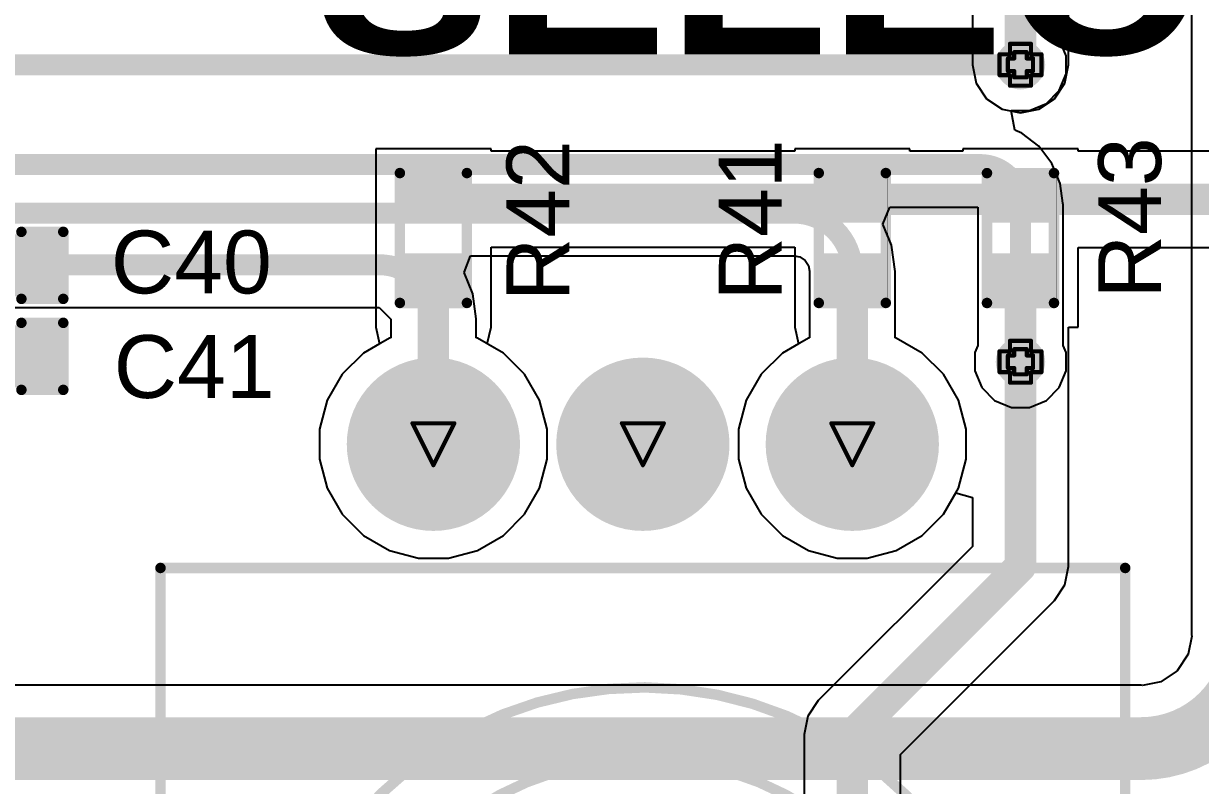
# Model space of a CAD drawing. Header units: inches. Extents: x -3 to 195, y 0 to 199.
# Drawn here: x 2.772 to 3.334, y 2.691 to 3.055 of the extents above; entities that cross this region are included whole.
import ezdxf

# ---------------------------------------------------------------- set-up
doc = ezdxf.new("R2010")
doc.units = ezdxf.units.IN
doc.header["$MEASUREMENT"] = 0
for name, color, linetype in [('Bottom Layer', 5, 'Continuous'), ('Bottom Solder', 6, 'Continuous'), ('Drill Drawing', 1, 'Continuous'), ('Multi-Layer', 9, 'Continuous'), ('Pad Holes', 156, 'Continuous'), ('Top Layer', 1, 'Continuous'), ('Top Overlay', 2, 'Continuous'), ('Top Paste', 8, 'Continuous'), ('Top Solder', 216, 'Continuous'), ('Via Holes', 16, 'Continuous')]:
    doc.layers.add(name, color=color, linetype=linetype)
doc.styles.add('Arial', font='', dxfattribs={"height": 0.2})
doc.styles.add('Arial Black_Bold', font='', dxfattribs={"height": 0.2})
doc.styles.get('Arial').set_extended_font_data('Arial')
doc.styles.get('Arial Black_Bold').set_extended_font_data('Arial Black', bold=True)

# ---------------------------------------------------------------- blocks, each defined once
blk = doc.blocks.new('EC11E1820402_1')
at = {"layer": 'Bottom Layer'}
h = blk.add_hatch(color=5, dxfattribs=at)
edge = h.paths.add_edge_path()
edge.add_arc((-0.0999987, -0.285434), 0.0393701, 0, 360)
h = blk.add_hatch(color=5, dxfattribs=at)
edge = h.paths.add_edge_path()
edge.add_arc((1.3e-06, -0.285434), 0.0393701, 0, 360)
h = blk.add_hatch(color=5, dxfattribs=at)
edge = h.paths.add_edge_path()
edge.add_arc((0.1000013, -0.285434), 0.0393701, 0, 360)
at = {"layer": 'Bottom Solder'}
h = blk.add_hatch(color=6, dxfattribs=at)
edge = h.paths.add_edge_path()
edge.add_arc((-0.0999987, -0.285434), 0.0413701, 0, 360)
h = blk.add_hatch(color=6, dxfattribs=at)
edge = h.paths.add_edge_path()
edge.add_arc((1.3e-06, -0.285434), 0.0413701, 0, 360)
h = blk.add_hatch(color=6, dxfattribs=at)
edge = h.paths.add_edge_path()
edge.add_arc((0.1000013, -0.285434), 0.0413701, 0, 360)
at = {"layer": 'Multi-Layer'}
h = blk.add_hatch(color=9, dxfattribs=at)
edge = h.paths.add_edge_path()
edge.add_arc((-0.0999987, -0.285434), 0.0393701, 0, 360)
h = blk.add_hatch(color=9, dxfattribs=at)
edge = h.paths.add_edge_path()
edge.add_arc((1.3e-06, -0.285434), 0.0393701, 0, 360)
h = blk.add_hatch(color=9, dxfattribs=at)
edge = h.paths.add_edge_path()
edge.add_arc((0.1000013, -0.285434), 0.0393701, 0, 360)
at = {"layer": 'Pad Holes'}
h = blk.add_hatch(color=7, dxfattribs=at)
edge = h.paths.add_edge_path()
edge.add_arc((-0.0999987, -0.285434), 0.0216535, 0, 360)
h = blk.add_hatch(color=7, dxfattribs=at)
edge = h.paths.add_edge_path()
edge.add_arc((1.3e-06, -0.285434), 0.0216535, 0, 360)
h = blk.add_hatch(color=7, dxfattribs=at)
edge = h.paths.add_edge_path()
edge.add_arc((0.1000013, -0.285434), 0.0216535, 0, 360)
at = {"layer": 'Top Layer'}
h = blk.add_hatch(color=1, dxfattribs=at)
edge = h.paths.add_edge_path()
edge.add_arc((-0.0999987, -0.285434), 0.0393701, 0, 360)
h = blk.add_hatch(color=1, dxfattribs=at)
edge = h.paths.add_edge_path()
edge.add_arc((1.3e-06, -0.285434), 0.0393701, 0, 360)
h = blk.add_hatch(color=1, dxfattribs=at)
edge = h.paths.add_edge_path()
edge.add_arc((0.1000013, -0.285434), 0.0393701, 0, 360)
at = {"layer": 'Top Solder'}
h = blk.add_hatch(color=216, dxfattribs=at)
edge = h.paths.add_edge_path()
edge.add_arc((-0.0999987, -0.285434), 0.0413701, 0, 360)
h = blk.add_hatch(color=216, dxfattribs=at)
edge = h.paths.add_edge_path()
edge.add_arc((1.3e-06, -0.285434), 0.0413701, 0, 360)
h = blk.add_hatch(color=216, dxfattribs=at)
edge = h.paths.add_edge_path()
edge.add_arc((0.1000013, -0.285434), 0.0413701, 0, 360)
at = {"layer": 'Top Overlay'}
for points, const_width in [([(0.1450005, 0.009845, 1), (-0.1449995, 0.009845, 1)], 0.005), ([(-0.2315647, -0.226374, 1), (-0.2290647, -0.226374, 1)], 0.0025), ([(-0.2315647, -0.226374, 1), (-0.2290647, -0.226374, 1)], 0.0025), ([(0.2290653, -0.226374, 1), (0.2315653, -0.226374, 1)], 0.0025), ([(0.2290653, -0.226376, 1), (0.2315653, -0.226376, 1)], 0.0025)]:
    blk.add_lwpolyline(points, format="xyb", close=True, dxfattribs=dict(at, const_width=const_width))
at = {"layer": 'Top Overlay', "const_width": 0.005}
blk.add_lwpolyline([(0.1642076, -0.061996, -0.6580208484150386), (-0.1649995, -0.0601551)], format="xyb", dxfattribs=at)
for points in [[(-0.2303147, -0.070062), (-0.2303147, -0.226374)], [(0.2303153, -0.070062), (0.2303153, -0.226374)], [(0.2303153, -0.226376), (-0.2303147, -0.226374)]]:
    blk.add_lwpolyline(points, dxfattribs=at)
blk = doc.blocks.new('R___0402_56')
at = {"layer": 'Top Layer'}
for points in [[(-0.0274998, -0.0125007), (-0.0274998, 0.0124993), (-0.0094998, 0.0124993), (-0.0094998, -0.0125007)], [(0.0095002, -0.0125007), (0.0095002, 0.0124993), (0.0275002, 0.0124993), (0.0275002, -0.0125007)]]:
    blk.add_hatch(color=1, dxfattribs=at).paths.add_polyline_path(points)
at = {"layer": 'Top Paste'}
for points in [[(-0.0274998, -0.0125007), (-0.0274998, 0.0124993), (-0.0094998, 0.0124993), (-0.0094998, -0.0125007)], [(0.0095002, -0.0125007), (0.0095002, 0.0124993), (0.0275002, 0.0124993), (0.0275002, -0.0125007)]]:
    blk.add_hatch(color=8, dxfattribs=at).paths.add_polyline_path(points)
at = {"layer": 'Top Solder'}
for points in [[(-0.0296652, -0.0146661), (-0.0296652, 0.0146647), (-0.0073344, 0.0146647), (-0.0073344, -0.0146661)], [(0.0073348, -0.0146661), (0.0073348, 0.0146647), (0.0296656, 0.0146647), (0.0296656, -0.0146661)]]:
    blk.add_hatch(color=216, dxfattribs=at).paths.add_polyline_path(points)
at = {"layer": 'Top Overlay'}
for points, const_width in [([(0.0310002, 0.0159994), (-0.0309998, 0.0159993)], 0.005), ([(-0.0309998, 0.0159993), (-0.0309998, -0.0160007)], 0.005), ([(0.0310002, 0.0159994), (0.0310002, -0.0160008)], 0.005), ([(-0.0309998, -0.0160007), (0.0310002, -0.0160008)], 0.005), ([(-0.0319998, -0.0170007), (0.0320002, -0.0170008)], 0.000127)]:
    blk.add_lwpolyline(points, dxfattribs=dict(at, const_width=const_width))
for points, const_width in [([(-0.0322498, 0.0159993, 1), (-0.0297498, 0.0159993, 1)], 0.0025), ([(-0.0322498, 0.0159993, 1), (-0.0297498, 0.0159993, 1)], 0.0025), ([(0.0297502, 0.0159994, 1), (0.0322502, 0.0159994, 1)], 0.0025), ([(0.0297502, 0.0159994, 1), (0.0322502, 0.0159994, 1)], 0.0025), ([(-0.0322498, -0.0160007, 1), (-0.0297498, -0.0160007, 1)], 0.0025), ([(-0.0322498, -0.0160007, 1), (-0.0297498, -0.0160007, 1)], 0.0025), ([(0.0297502, -0.0160008, 1), (0.0322502, -0.0160008, 1)], 0.0025), ([(0.0297502, -0.0160008, 1), (0.0322502, -0.0160008, 1)], 0.0025), ([(-0.0320315, -0.0170007, 1), (-0.0319681, -0.0170007, 1)], 6.35e-05), ([(0.0319685, -0.0170008, 1), (0.0320319, -0.0170008, 1)], 6.35e-05)]:
    blk.add_lwpolyline(points, format="xyb", close=True, dxfattribs=dict(at, const_width=const_width))
blk = doc.blocks.new('R___0402_57')
at = {"layer": 'Top Layer'}
for points in [[(-0.0275002, -0.0124992), (-0.0275002, 0.0125008), (-0.0095002, 0.0125008), (-0.0095002, -0.0124992)], [(0.0094998, -0.0124992), (0.0094998, 0.0125008), (0.0274998, 0.0125008), (0.0274998, -0.0124992)]]:
    blk.add_hatch(color=1, dxfattribs=at).paths.add_polyline_path(points)
at = {"layer": 'Top Paste'}
for points in [[(-0.0275002, -0.0124992), (-0.0275002, 0.0125008), (-0.0095002, 0.0125008), (-0.0095002, -0.0124992)], [(0.0094998, -0.0124992), (0.0094998, 0.0125008), (0.0274998, 0.0125008), (0.0274998, -0.0124992)]]:
    blk.add_hatch(color=8, dxfattribs=at).paths.add_polyline_path(points)
at = {"layer": 'Top Solder'}
for points in [[(-0.0296656, -0.0146646), (-0.0296656, 0.0146662), (-0.0073348, 0.0146662), (-0.0073348, -0.0146646)], [(0.0073344, -0.0146646), (0.0073344, 0.0146662), (0.0296652, 0.0146662), (0.0296652, -0.0146646)]]:
    blk.add_hatch(color=216, dxfattribs=at).paths.add_polyline_path(points)
at = {"layer": 'Top Overlay'}
for points, const_width in [([(-0.0310002, 0.0160008), (0.0309998, 0.0160008)], 0.005), ([(-0.0310002, 0.0160008), (-0.0310002, -0.0159992)], 0.005), ([(0.0309998, 0.0160008), (0.0309998, -0.0159992)], 0.005), ([(-0.0310002, -0.0159992), (0.0309998, -0.0159992)], 0.005), ([(-0.0320002, -0.0169992), (0.0319998, -0.0169992)], 0.000127)]:
    blk.add_lwpolyline(points, dxfattribs=dict(at, const_width=const_width))
for points, const_width in [([(-0.0322502, 0.0160008, 1), (-0.0297502, 0.0160008, 1)], 0.0025), ([(-0.0322502, 0.0160008, 1), (-0.0297502, 0.0160008, 1)], 0.0025), ([(0.0297498, 0.0160008, 1), (0.0322498, 0.0160008, 1)], 0.0025), ([(0.0297498, 0.0160008, 1), (0.0322498, 0.0160008, 1)], 0.0025), ([(-0.0322502, -0.0159992, 1), (-0.0297502, -0.0159992, 1)], 0.0025), ([(-0.0322502, -0.0159992, 1), (-0.0297502, -0.0159992, 1)], 0.0025), ([(0.0297498, -0.0159992, 1), (0.0322498, -0.0159992, 1)], 0.0025), ([(0.0297498, -0.0159992, 1), (0.0322498, -0.0159992, 1)], 0.0025), ([(-0.0320319, -0.0169992, 1), (-0.0319685, -0.0169992, 1)], 6.35e-05), ([(0.0319681, -0.0169992, 1), (0.0320315, -0.0169992, 1)], 6.35e-05)]:
    blk.add_lwpolyline(points, format="xyb", close=True, dxfattribs=dict(at, const_width=const_width))
blk = doc.blocks.new('R___0402_58')
at = {"layer": 'Top Layer'}
for points in [[(-0.0275002, -0.0124992), (-0.0275002, 0.0125008), (-0.0095002, 0.0125008), (-0.0095002, -0.0124992)], [(0.0094998, -0.0124992), (0.0094998, 0.0125008), (0.0274998, 0.0125008), (0.0274998, -0.0124992)]]:
    blk.add_hatch(color=1, dxfattribs=at).paths.add_polyline_path(points)
at = {"layer": 'Top Paste'}
for points in [[(-0.0275002, -0.0124992), (-0.0275002, 0.0125008), (-0.0095002, 0.0125008), (-0.0095002, -0.0124992)], [(0.0094998, -0.0124992), (0.0094998, 0.0125008), (0.0274998, 0.0125008), (0.0274998, -0.0124992)]]:
    blk.add_hatch(color=8, dxfattribs=at).paths.add_polyline_path(points)
at = {"layer": 'Top Solder'}
for points in [[(-0.0296656, -0.0146646), (-0.0296656, 0.0146662), (-0.0073348, 0.0146662), (-0.0073348, -0.0146646)], [(0.0073344, -0.0146646), (0.0073344, 0.0146662), (0.0296652, 0.0146662), (0.0296652, -0.0146646)]]:
    blk.add_hatch(color=216, dxfattribs=at).paths.add_polyline_path(points)
at = {"layer": 'Top Overlay'}
for points, const_width in [([(-0.0310002, 0.0160009), (-0.0310003, -0.015999)], 0.005), ([(-0.0310002, 0.0160009), (0.0309998, 0.0160008)], 0.005), ([(0.0309998, 0.0160008), (0.0309998, -0.015999)], 0.005), ([(-0.0310003, -0.015999), (0.0309998, -0.015999)], 0.005), ([(-0.0320003, -0.016999), (0.0319998, -0.0169991)], 0.000127)]:
    blk.add_lwpolyline(points, dxfattribs=dict(at, const_width=const_width))
for points, const_width in [([(-0.0322502, 0.0160009, 1), (-0.0297502, 0.0160009, 1)], 0.0025), ([(-0.0322502, 0.0160009, 1), (-0.0297502, 0.0160009, 1)], 0.0025), ([(0.0297498, 0.0160008, 1), (0.0322498, 0.0160008, 1)], 0.0025), ([(0.0297498, 0.0160008, 1), (0.0322498, 0.0160008, 1)], 0.0025), ([(-0.0322503, -0.015999, 1), (-0.0297503, -0.015999, 1)], 0.0025), ([(-0.0322503, -0.015999, 1), (-0.0297503, -0.015999, 1)], 0.0025), ([(0.0297498, -0.015999, 1), (0.0322498, -0.015999, 1)], 0.0025), ([(0.0297498, -0.015999, 1), (0.0322498, -0.015999, 1)], 0.0025), ([(-0.032032, -0.016999, 1), (-0.0319686, -0.016999, 1)], 6.35e-05), ([(0.0319681, -0.0169991, 1), (0.0320315, -0.0169991, 1)], 6.35e-05)]:
    blk.add_lwpolyline(points, format="xyb", close=True, dxfattribs=dict(at, const_width=const_width))
blk = doc.blocks.new('C___0402_133')
at = {"layer": 'Top Layer'}
for points in [[(-0.0274991, -0.0124999), (-0.0274991, 0.0125001), (-0.0094991, 0.0125001), (-0.0094991, -0.0124999)], [(0.009501, -0.0125001), (0.009501, 0.0124999), (0.027501, 0.0124999), (0.027501, -0.0125001)]]:
    blk.add_hatch(color=1, dxfattribs=at).paths.add_polyline_path(points)
at = {"layer": 'Top Paste'}
for points in [[(-0.0274991, -0.0124999), (-0.0274991, 0.0125001), (-0.0094991, 0.0125001), (-0.0094991, -0.0124999)], [(0.009501, -0.0125001), (0.009501, 0.0124999), (0.027501, 0.0124999), (0.027501, -0.0125001)]]:
    blk.add_hatch(color=8, dxfattribs=at).paths.add_polyline_path(points)
at = {"layer": 'Top Solder'}
for points in [[(-0.0298613, -0.0148621), (-0.0298613, 0.0148623), (-0.0071369, 0.0148623), (-0.0071369, -0.0148621)], [(0.0071388, -0.0148623), (0.0071388, 0.0148621), (0.0298632, 0.0148621), (0.0298632, -0.0148623)]]:
    blk.add_hatch(color=216, dxfattribs=at).paths.add_polyline_path(points)
at = {"layer": 'Top Overlay', "const_width": 0.005}
for points in [[(-0.0309991, 0.0160002), (-0.031001, -0.0160001)], [(-0.0110011, 0.0160001), (-0.0309991, 0.0160002)], [(0.031001, 0.0160002), (0.0110009, 0.0159999)], [(0.031001, 0.0160002), (0.031001, -0.0160001)], [(-0.0110011, -0.0159999), (-0.031001, -0.0160001)], [(0.031001, -0.0160001), (0.011001, -0.0160001)]]:
    blk.add_lwpolyline(points, dxfattribs=at)
at = {"layer": 'Top Overlay', "const_width": 0.0025}
for points in [[(-0.0322491, 0.0160002, 1), (-0.0297491, 0.0160002, 1)], [(-0.0322491, 0.0160002, 1), (-0.0297491, 0.0160002, 1)], [(-0.0122511, 0.0160001, 1), (-0.0097511, 0.0160001, 1)], [(0.0097509, 0.0159999, 1), (0.0122509, 0.0159999, 1)], [(0.029751, 0.0160002, 1), (0.032251, 0.0160002, 1)], [(0.029751, 0.0160002, 1), (0.032251, 0.0160002, 1)], [(-0.032251, -0.0160001, 1), (-0.029751, -0.0160001, 1)], [(-0.032251, -0.0160001, 1), (-0.029751, -0.0160001, 1)], [(-0.0122511, -0.0159999, 1), (-0.0097511, -0.0159999, 1)], [(0.009751, -0.0160001, 1), (0.012251, -0.0160001, 1)], [(0.029751, -0.0160001, 1), (0.032251, -0.0160001, 1)], [(0.029751, -0.0160001, 1), (0.032251, -0.0160001, 1)]]:
    blk.add_lwpolyline(points, format="xyb", close=True, dxfattribs=at)
blk = doc.blocks.new('C___0402_134')
at = {"layer": 'Top Layer'}
for points in [[(-0.0274999, -0.0125), (-0.0274999, 0.0125), (-0.0094999, 0.0125), (-0.0094999, -0.0125)], [(0.0095, -0.0125), (0.0095, 0.0125), (0.0275, 0.0125), (0.0275, -0.0125)]]:
    blk.add_hatch(color=1, dxfattribs=at).paths.add_polyline_path(points)
at = {"layer": 'Top Paste'}
for points in [[(-0.0274999, -0.0125), (-0.0274999, 0.0125), (-0.0094999, 0.0125), (-0.0094999, -0.0125)], [(0.0095, -0.0125), (0.0095, 0.0125), (0.0275, 0.0125), (0.0275, -0.0125)]]:
    blk.add_hatch(color=8, dxfattribs=at).paths.add_polyline_path(points)
at = {"layer": 'Top Solder'}
for points in [[(-0.0298621, -0.0148622), (-0.0298621, 0.0148622), (-0.0071377, 0.0148622), (-0.0071377, -0.0148622)], [(0.0071378, -0.0148622), (0.0071378, 0.0148622), (0.0298622, 0.0148622), (0.0298622, -0.0148622)]]:
    blk.add_hatch(color=216, dxfattribs=at).paths.add_polyline_path(points)
at = {"layer": 'Top Overlay', "const_width": 0.005}
for points in [[(-0.031, 0.016), (-0.0310001, -0.0160001)], [(-0.0109999, 0.016), (-0.031, 0.016)], [(0.0310002, 0.016), (0.011, 0.0159999)], [(0.0310002, 0.016), (0.0310002, -0.0160001)], [(-0.011, -0.0160001), (-0.0310001, -0.0160001)], [(0.0310002, -0.0160001), (0.0110001, -0.0160001)]]:
    blk.add_lwpolyline(points, dxfattribs=at)
at = {"layer": 'Top Overlay', "const_width": 0.0025}
for points in [[(-0.03225, 0.016, 1), (-0.02975, 0.016, 1)], [(-0.03225, 0.016, 1), (-0.02975, 0.016, 1)], [(-0.0122499, 0.016, 1), (-0.0097499, 0.016, 1)], [(0.00975, 0.0159999, 1), (0.01225, 0.0159999, 1)], [(0.0297502, 0.016, 1), (0.0322502, 0.016, 1)], [(0.0297502, 0.016, 1), (0.0322502, 0.016, 1)], [(-0.0322501, -0.0160001, 1), (-0.0297501, -0.0160001, 1)], [(-0.0322501, -0.0160001, 1), (-0.0297501, -0.0160001, 1)], [(-0.01225, -0.0160001, 1), (-0.00975, -0.0160001, 1)], [(0.0097501, -0.0160001, 1), (0.0122501, -0.0160001, 1)], [(0.0297502, -0.0160001, 1), (0.0322502, -0.0160001, 1)], [(0.0297502, -0.0160001, 1), (0.0322502, -0.0160001, 1)]]:
    blk.add_lwpolyline(points, format="xyb", close=True, dxfattribs=at)

msp = doc.modelspace()

# ---------------------------------------------------------------- hatches: boundary and pattern name
at = {"layer": 'Bottom Layer'}
h = msp.add_hatch(color=5, dxfattribs=at)
edge = h.paths.add_edge_path()
edge.add_arc((3.2480325, 3.0354575), 0.011811, 0, 360)
h = msp.add_hatch(color=5, dxfattribs=at)
edge = h.paths.add_edge_path()
edge.add_arc((3.2480325, 2.8937068), 0.011811, 0, 360)
at = {"layer": 'Top Layer'}
h = msp.add_hatch(color=1, dxfattribs=at)
edge = h.paths.add_edge_path()
edge.add_arc((3.2480325, 3.0354575), 0.011811, 0, 360)
h = msp.add_hatch(color=1, dxfattribs=at)
edge = h.paths.add_edge_path()
edge.add_arc((3.2480325, 2.8937068), 0.011811, 0, 360)
at = {"layer": 'Via Holes'}
h = msp.add_hatch(color=7, dxfattribs=at)
edge = h.paths.add_edge_path()
edge.add_arc((3.2480325, 3.0354575), 0.0059055, 0, 360)
h = msp.add_hatch(color=7, dxfattribs=at)
edge = h.paths.add_edge_path()
edge.add_arc((3.2480325, 2.8937068), 0.0059055, 0, 360)

# ---------------------------------------------------------------- linework, layer by layer
at = {"layer": 'Bottom Layer'}
for p, q in [((3.3297411, 3.823845), (3.3297411, 2.9712561)), ((3.2624517, 3.0544192), (3.2558361, 3.0588396)), ((3.2668721, 3.0478036), (3.2624517, 3.0544192)), ((3.2671912, 3.0461991), (3.2668721, 3.0478036)), ((3.2698435, 3.039796), (3.2671912, 3.0461991)), ((3.2698435, 3.031119), (3.2698435, 3.039796)), ((3.266523, 3.0231026), (3.2698435, 3.031119)), ((3.2603874, 3.016967), (3.266523, 3.0231026)), ((3.2436343, 3.0135906), (3.2436941, 3.0136465)), ((3.2453356, 3.0042266), (3.2436343, 3.0135906)), ((3.2436941, 3.0136465), (3.252371, 3.0136465)), ((3.252371, 3.0136465), (3.2603874, 3.016967)), ((3.2485975, 3.0028755), (3.2453356, 3.0042266)), ((3.2567878, 2.9965908), (3.2485975, 3.0028755)), ((3.2630725, 2.9884005), (3.2567878, 2.9965908)), ((3.2670233, 2.9788625), (3.2630725, 2.9884005)), ((3.2682661, 2.9694226), (3.2670233, 2.9788625)), ((3.1822917, 2.9594436), (3.1856178, 2.9674437)), ((3.1856178, 2.9674437), (3.2276407, 2.9674437)), ((3.2276407, 2.9674437), (3.2276407, 2.9014716)), ((3.2684243, 2.9686271), (3.2682661, 2.9694226)), ((3.2684243, 2.9014716), (3.2684243, 2.9686271)), ((3.3297411, 2.9712561), (3.3297411, 2.7633884)), ((3.1864944, 2.9492975), (3.1822917, 2.9594436)), ((3.1881385, 2.936809), (3.1864944, 2.9492975)), ((2.9823643, 2.9362561), (2.985431, 2.9442561)), ((2.985431, 2.9442561), (3.1398868, 2.9442561)), ((3.1398868, 2.9442561), (3.1399763, 2.9442739)), ((3.1399763, 2.9442739), (3.1427503, 2.9437221)), ((3.1427503, 2.9437221), (3.1451779, 2.9421001)), ((3.1451779, 2.9421001), (3.1467999, 2.9396725)), ((3.1467999, 2.9396725), (3.1473517, 2.9368985)), ((2.9865464, 2.9261594), (2.9823643, 2.9362561)), ((3.1473517, 2.9368985), (3.1473339, 2.936809)), ((3.1473339, 2.936809), (3.1473339, 2.9051608)), ((3.1881175, 2.9051608), (3.1881175, 2.936809)), ((3.1881175, 2.936809), (3.1881385, 2.936809)), ((2.988121, 2.9141993), (2.9865464, 2.9261594)), ((0.9579752, 2.9196225), (2.941816, 2.9196225)), ((2.941816, 2.9196225), (2.9445988, 2.9168874)), ((2.9445988, 2.9168874), (2.9473339, 2.9141046)), ((2.9473339, 2.9141046), (2.9473339, 2.9051608)), ((2.9881175, 2.9051608), (2.9881175, 2.9141993)), ((2.9881175, 2.9141993), (2.988121, 2.9141993)), ((2.9467396, 2.9050016), (2.9343416, 2.8978436)), ((2.9473339, 2.9051608), (2.9467396, 2.9050016)), ((2.9887118, 2.9050016), (2.9881175, 2.9051608)), ((3.0011098, 2.8978436), (2.9887118, 2.9050016)), ((3.1467396, 2.9050016), (3.1343416, 2.8978436)), ((3.1473339, 2.9051608), (3.1467396, 2.9050016)), ((3.1887118, 2.9050016), (3.1881175, 2.9051608)), ((3.2011098, 2.8978436), (3.1887118, 2.9050016)), ((3.2276407, 2.9014716), (3.2262215, 2.8980453)), ((3.2698435, 2.8980453), (3.2684243, 2.9014716)), ((2.9343416, 2.8978436), (2.9242188, 2.8877208)), ((3.0112326, 2.8877208), (3.0011098, 2.8978436)), ((3.1343416, 2.8978436), (3.1242188, 2.8877208)), ((3.2112326, 2.8877208), (3.2011098, 2.8978436)), ((3.2262215, 2.8980453), (3.2262215, 2.8893683)), ((3.2698435, 2.8893683), (3.2698435, 2.8980453)), ((3.2262215, 2.8893683), (3.229542, 2.8813519)), ((3.266523, 2.8813519), (3.2698435, 2.8893683)), ((2.9242188, 2.8877208), (2.9170608, 2.8753228)), ((3.0183906, 2.8753228), (3.0112326, 2.8877208)), ((3.1242188, 2.8877208), (3.1170608, 2.8753228)), ((3.2183906, 2.8753228), (3.2112326, 2.8877208)), ((3.229542, 2.8813519), (3.2356776, 2.8752163)), ((3.2603874, 2.8752163), (3.266523, 2.8813519)), ((2.9170608, 2.8753228), (2.9133556, 2.8614947)), ((3.0220958, 2.8614947), (3.0183906, 2.8753228)), ((3.1170608, 2.8753228), (3.1133556, 2.8614947)), ((3.2220958, 2.8614947), (3.2183906, 2.8753228)), ((3.2356776, 2.8752163), (3.243694, 2.8718958)), ((3.243694, 2.8718958), (3.252371, 2.8718958)), ((3.252371, 2.8718958), (3.2603874, 2.8752163)), ((2.9133556, 2.8614947), (2.9133556, 2.8471787)), ((3.0220958, 2.8471787), (3.0220958, 2.8614947)), ((3.1133556, 2.8614947), (3.1133556, 2.8471787)), ((3.2220958, 2.8471787), (3.2220958, 2.8614947)), ((2.9133556, 2.8471787), (2.9170608, 2.8333506)), ((3.0183906, 2.8333506), (3.0220958, 2.8471787)), ((3.1133556, 2.8471787), (3.1170608, 2.8333506)), ((3.2183906, 2.8333506), (3.2220958, 2.8471787)), ((2.9170608, 2.8333506), (2.9242188, 2.8209526)), ((3.0112326, 2.8209526), (3.0183906, 2.8333506)), ((3.1170608, 2.8333506), (3.1242188, 2.8209526)), ((3.2112326, 2.8209526), (3.2183906, 2.8333506)), ((2.9242188, 2.8209526), (2.9343416, 2.8108298)), ((3.0011098, 2.8108298), (3.0112326, 2.8209526)), ((3.1242188, 2.8209526), (3.1343416, 2.8108298)), ((3.2011098, 2.8108298), (3.2112326, 2.8209526)), ((2.9343416, 2.8108298), (2.9467396, 2.8036718)), ((2.9887118, 2.8036718), (3.0011098, 2.8108298)), ((3.1343416, 2.8108298), (3.1467396, 2.8036718)), ((3.1887118, 2.8036718), (3.2011098, 2.8108298)), ((2.9467396, 2.8036718), (2.9605677, 2.7999666)), ((2.9605677, 2.7999666), (2.9748837, 2.7999666)), ((2.9748837, 2.7999666), (2.9887118, 2.8036718)), ((3.1467396, 2.8036718), (3.1605677, 2.7999666)), ((3.1605677, 2.7999666), (3.1748837, 2.7999666)), ((3.1748837, 2.7999666), (3.1887118, 2.8036718)), ((3.329831, 2.7627056), (3.3281176, 2.7540918)), ((3.3297411, 2.7633884), (3.329831, 2.7627056)), ((3.3281176, 2.7540918), (3.3228515, 2.7462104)), ((3.3228515, 2.7462104), (3.3149701, 2.7409443)), ((3.3056735, 2.7393208), (2.641265, 2.7393208)), ((3.3063563, 2.7392309), (3.3056735, 2.7393208)), ((3.3149701, 2.7409443), (3.3063563, 2.7392309))]:
    msp.add_line(p, q, dxfattribs=at)
for points, const_width in [([(0.7358515, 3.0354575), (3.2480325, 3.0354575)], 0.01), ([(3.2454261, 3.0373936), (3.2480325, 3.04)], 0.01), ([(0.8791876, 2.9878355), (3.2288241, 2.9878355)], 0.01), ([(3.2480325, 2.8937068), (3.2480325, 2.9686271)], 0.01), ([(0.9184112, 2.9646479), (3.1398868, 2.9646479)], 0.01), ([(0.9524015, 2.9400143), (2.9419107, 2.9400143)], 0.01), ([(3.1677257, 2.8543367), (3.1677257, 2.936809)], 0.01), ([(2.9677257, 2.8543367), (2.9677257, 2.9141993)], 0.01), ([(2.74, 2.7090619), (3.3056735, 2.7090619)], 0.03)]:
    msp.add_lwpolyline(points, dxfattribs=dict(at, const_width=const_width))
for points, const_width in [([(3.2429261, 3.0373936, 1), (3.2479261, 3.0373936, 1)], 0.005), ([(3.2455325, 3.04, 1), (3.2505325, 3.04, 1)], 0.005), ([(3.2455325, 3.0354575, 1), (3.2505325, 3.0354575, 1)], 0.005), ([(3.2263241, 2.9878355, 1), (3.2313241, 2.9878355, 1)], 0.005), ([(3.2263241, 2.9878355, 1), (3.2313241, 2.9878355, 1)], 0.005), ([(3.2455325, 2.9686271, 1), (3.2505325, 2.9686271, 1)], 0.005), ([(3.2455325, 2.9686271, 1), (3.2505325, 2.9686271, 1)], 0.005), ([(3.1373868, 2.9646479, 1), (3.1423868, 2.9646479, 1)], 0.005), ([(3.1373868, 2.9646479, 1), (3.1423868, 2.9646479, 1)], 0.005), ([(2.9394107, 2.9400143, 1), (2.9444107, 2.9400143, 1)], 0.005), ([(2.9394107, 2.9400143, 1), (2.9444107, 2.9400143, 1)], 0.005), ([(3.1652257, 2.936809, 1), (3.1702257, 2.936809, 1)], 0.005), ([(3.1652257, 2.936809, 1), (3.1702257, 2.936809, 1)], 0.005), ([(2.9652257, 2.9141993, 1), (2.9702257, 2.9141993, 1)], 0.005), ([(2.9652257, 2.9141993, 1), (2.9702257, 2.9141993, 1)], 0.005), ([(3.2455325, 2.8937068, 1), (3.2505325, 2.8937068, 1)], 0.005), ([(2.9652257, 2.8543367, 1), (2.9702257, 2.8543367, 1)], 0.005), ([(3.1652257, 2.8543367, 1), (3.1702257, 2.8543367, 1)], 0.005), ([(3.2981735, 2.7090619, 1), (3.3131735, 2.7090619, 1)], 0.015), ([(3.2981735, 2.7090619, 1), (3.3131735, 2.7090619, 1)], 0.015)]:
    msp.add_lwpolyline(points, format="xyb", close=True, dxfattribs=dict(at, const_width=const_width))
for points, const_width in [([(3.2288241, 2.9878355, -0.4142135623730951), (3.2480325, 2.9686271)], 0.01), ([(3.1398868, 2.9646479, -0.4142135623730951), (3.1677257, 2.936809)], 0.01), ([(2.9419107, 2.9400143, -0.4142135623730951), (2.9677257, 2.9141993)], 0.01), ([(3.36, 2.7633884, -0.4142135623730951), (3.3056735, 2.7090619)], 0.03)]:
    msp.add_lwpolyline(points, format="xyb", dxfattribs=dict(at, const_width=const_width))
at = {"layer": 'Drill Drawing', "const_width": 0.002}
for points in [[(3.2430325, 3.0404575), (3.2430325, 3.0454575)], [(3.2430325, 3.0454575), (3.2530325, 3.0454575)], [(3.2530325, 3.0404575), (3.2530325, 3.0454575)], [(3.2380325, 3.0304575), (3.2380325, 3.0404575)], [(3.2380325, 3.0404575), (3.2430325, 3.0404575)], [(3.2450325, 3.0384575), (3.2450325, 3.0414575)], [(3.2450325, 3.0414575), (3.2510325, 3.0414575)], [(3.2510325, 3.0384575), (3.2510325, 3.0414575)], [(3.2530325, 3.0404575), (3.2580325, 3.0404575)], [(3.2580325, 3.0304575), (3.2580325, 3.0404575)], [(3.2420325, 3.0324575), (3.2420325, 3.0384575)], [(3.2420325, 3.0384575), (3.2450325, 3.0384575)], [(3.2510325, 3.0384575), (3.2540325, 3.0384575)], [(3.2540325, 3.0324575), (3.2540325, 3.0384575)], [(3.2380325, 3.0304575), (3.2430325, 3.0304575)], [(3.2420325, 3.0324575), (3.2450325, 3.0324575)], [(3.2430325, 3.0254575), (3.2430325, 3.0304575)], [(3.2450325, 3.0294575), (3.2450325, 3.0324575)], [(3.2450325, 3.0294575), (3.2510325, 3.0294575)], [(3.2510325, 3.0324575), (3.2540325, 3.0324575)], [(3.2510325, 3.0294575), (3.2510325, 3.0324575)], [(3.2530325, 3.0304575), (3.2580325, 3.0304575)], [(3.2530325, 3.0254575), (3.2530325, 3.0304575)], [(3.2430325, 3.0254575), (3.2530325, 3.0254575)], [(3.2380325, 2.8887068), (3.2380325, 2.8987068)], [(3.2380325, 2.8987068), (3.2430325, 2.8987068)], [(3.2430325, 2.8987068), (3.2430325, 2.9037068)], [(3.2430325, 2.9037068), (3.2530325, 2.9037068)], [(3.2450325, 2.8967068), (3.2450325, 2.8997068)], [(3.2450325, 2.8997068), (3.2510325, 2.8997068)], [(3.2510325, 2.8967068), (3.2510325, 2.8997068)], [(3.2530325, 2.8987068), (3.2530325, 2.9037068)], [(3.2530325, 2.8987068), (3.2580325, 2.8987068)], [(3.2580325, 2.8887068), (3.2580325, 2.8987068)], [(3.2420325, 2.8907068), (3.2420325, 2.8967068)], [(3.2420325, 2.8967068), (3.2450325, 2.8967068)], [(3.2510325, 2.8967068), (3.2540325, 2.8967068)], [(3.2540325, 2.8907068), (3.2540325, 2.8967068)], [(3.2380325, 2.8887068), (3.2430325, 2.8887068)], [(3.2420325, 2.8907068), (3.2450325, 2.8907068)], [(3.2430325, 2.8837068), (3.2430325, 2.8887068)], [(3.2450325, 2.8877068), (3.2450325, 2.8907068)], [(3.2450325, 2.8877068), (3.2510325, 2.8877068)], [(3.2510325, 2.8907068), (3.2540325, 2.8907068)], [(3.2510325, 2.8877068), (3.2510325, 2.8907068)], [(3.2530325, 2.8887068), (3.2580325, 2.8887068)], [(3.2530325, 2.8837068), (3.2530325, 2.8887068)], [(3.2430325, 2.8837068), (3.2530325, 2.8837068)], [(2.9577257, 2.8643367), (2.9777257, 2.8643367)], [(2.9577257, 2.8643367), (2.9677257, 2.8443367)], [(2.9677257, 2.8443367), (2.9777257, 2.8643367)], [(3.0577257, 2.8643367), (3.0777257, 2.8643367)], [(3.0577257, 2.8643367), (3.0677257, 2.8443367)], [(3.0677257, 2.8443367), (3.0777257, 2.8643367)], [(3.1577257, 2.8643367), (3.1777257, 2.8643367)], [(3.1577257, 2.8643367), (3.1677257, 2.8443367)], [(3.1677257, 2.8443367), (3.1777257, 2.8643367)]]:
    msp.add_lwpolyline(points, dxfattribs=at)
at = {"layer": 'Drill Drawing', "const_width": 0.001}
for points in [[(3.2425325, 3.0454575, 1), (3.2435325, 3.0454575, 1)], [(3.2425325, 3.0454575, 1), (3.2435325, 3.0454575, 1)], [(3.2525325, 3.0454575, 1), (3.2535325, 3.0454575, 1)], [(3.2525325, 3.0454575, 1), (3.2535325, 3.0454575, 1)], [(3.2375325, 3.0404575, 1), (3.2385325, 3.0404575, 1)], [(3.2375325, 3.0404575, 1), (3.2385325, 3.0404575, 1)], [(3.2425325, 3.0404575, 1), (3.2435325, 3.0404575, 1)], [(3.2425325, 3.0404575, 1), (3.2435325, 3.0404575, 1)], [(3.2445325, 3.0414575, 1), (3.2455325, 3.0414575, 1)], [(3.2445325, 3.0414575, 1), (3.2455325, 3.0414575, 1)], [(3.2505325, 3.0414575, 1), (3.2515325, 3.0414575, 1)], [(3.2505325, 3.0414575, 1), (3.2515325, 3.0414575, 1)], [(3.2525325, 3.0404575, 1), (3.2535325, 3.0404575, 1)], [(3.2525325, 3.0404575, 1), (3.2535325, 3.0404575, 1)], [(3.2575325, 3.0404575, 1), (3.2585325, 3.0404575, 1)], [(3.2575325, 3.0404575, 1), (3.2585325, 3.0404575, 1)], [(3.2415325, 3.0384575, 1), (3.2425325, 3.0384575, 1)], [(3.2415325, 3.0384575, 1), (3.2425325, 3.0384575, 1)], [(3.2445325, 3.0384575, 1), (3.2455325, 3.0384575, 1)], [(3.2445325, 3.0384575, 1), (3.2455325, 3.0384575, 1)], [(3.2505325, 3.0384575, 1), (3.2515325, 3.0384575, 1)], [(3.2505325, 3.0384575, 1), (3.2515325, 3.0384575, 1)], [(3.2535325, 3.0384575, 1), (3.2545325, 3.0384575, 1)], [(3.2535325, 3.0384575, 1), (3.2545325, 3.0384575, 1)], [(3.2375325, 3.0304575, 1), (3.2385325, 3.0304575, 1)], [(3.2375325, 3.0304575, 1), (3.2385325, 3.0304575, 1)], [(3.2415325, 3.0324575, 1), (3.2425325, 3.0324575, 1)], [(3.2415325, 3.0324575, 1), (3.2425325, 3.0324575, 1)], [(3.2425325, 3.0304575, 1), (3.2435325, 3.0304575, 1)], [(3.2425325, 3.0304575, 1), (3.2435325, 3.0304575, 1)], [(3.2445325, 3.0324575, 1), (3.2455325, 3.0324575, 1)], [(3.2445325, 3.0324575, 1), (3.2455325, 3.0324575, 1)], [(3.2445325, 3.0294575, 1), (3.2455325, 3.0294575, 1)], [(3.2445325, 3.0294575, 1), (3.2455325, 3.0294575, 1)], [(3.2505325, 3.0324575, 1), (3.2515325, 3.0324575, 1)], [(3.2505325, 3.0324575, 1), (3.2515325, 3.0324575, 1)], [(3.2505325, 3.0294575, 1), (3.2515325, 3.0294575, 1)], [(3.2505325, 3.0294575, 1), (3.2515325, 3.0294575, 1)], [(3.2525325, 3.0304575, 1), (3.2535325, 3.0304575, 1)], [(3.2525325, 3.0304575, 1), (3.2535325, 3.0304575, 1)], [(3.2535325, 3.0324575, 1), (3.2545325, 3.0324575, 1)], [(3.2535325, 3.0324575, 1), (3.2545325, 3.0324575, 1)], [(3.2575325, 3.0304575, 1), (3.2585325, 3.0304575, 1)], [(3.2575325, 3.0304575, 1), (3.2585325, 3.0304575, 1)], [(3.2425325, 3.0254575, 1), (3.2435325, 3.0254575, 1)], [(3.2425325, 3.0254575, 1), (3.2435325, 3.0254575, 1)], [(3.2525325, 3.0254575, 1), (3.2535325, 3.0254575, 1)], [(3.2525325, 3.0254575, 1), (3.2535325, 3.0254575, 1)], [(3.2375325, 2.8987068, 1), (3.2385325, 2.8987068, 1)], [(3.2375325, 2.8987068, 1), (3.2385325, 2.8987068, 1)], [(3.2425325, 2.9037068, 1), (3.2435325, 2.9037068, 1)], [(3.2425325, 2.9037068, 1), (3.2435325, 2.9037068, 1)], [(3.2425325, 2.8987068, 1), (3.2435325, 2.8987068, 1)], [(3.2425325, 2.8987068, 1), (3.2435325, 2.8987068, 1)], [(3.2445325, 2.8997068, 1), (3.2455325, 2.8997068, 1)], [(3.2445325, 2.8997068, 1), (3.2455325, 2.8997068, 1)], [(3.2505325, 2.8997068, 1), (3.2515325, 2.8997068, 1)], [(3.2505325, 2.8997068, 1), (3.2515325, 2.8997068, 1)], [(3.2525325, 2.9037068, 1), (3.2535325, 2.9037068, 1)], [(3.2525325, 2.9037068, 1), (3.2535325, 2.9037068, 1)], [(3.2525325, 2.8987068, 1), (3.2535325, 2.8987068, 1)], [(3.2525325, 2.8987068, 1), (3.2535325, 2.8987068, 1)], [(3.2575325, 2.8987068, 1), (3.2585325, 2.8987068, 1)], [(3.2575325, 2.8987068, 1), (3.2585325, 2.8987068, 1)], [(3.2415325, 2.8967068, 1), (3.2425325, 2.8967068, 1)], [(3.2415325, 2.8967068, 1), (3.2425325, 2.8967068, 1)], [(3.2445325, 2.8967068, 1), (3.2455325, 2.8967068, 1)], [(3.2445325, 2.8967068, 1), (3.2455325, 2.8967068, 1)], [(3.2505325, 2.8967068, 1), (3.2515325, 2.8967068, 1)], [(3.2505325, 2.8967068, 1), (3.2515325, 2.8967068, 1)], [(3.2535325, 2.8967068, 1), (3.2545325, 2.8967068, 1)], [(3.2535325, 2.8967068, 1), (3.2545325, 2.8967068, 1)], [(3.2375325, 2.8887068, 1), (3.2385325, 2.8887068, 1)], [(3.2375325, 2.8887068, 1), (3.2385325, 2.8887068, 1)], [(3.2415325, 2.8907068, 1), (3.2425325, 2.8907068, 1)], [(3.2415325, 2.8907068, 1), (3.2425325, 2.8907068, 1)], [(3.2425325, 2.8887068, 1), (3.2435325, 2.8887068, 1)], [(3.2425325, 2.8887068, 1), (3.2435325, 2.8887068, 1)], [(3.2445325, 2.8907068, 1), (3.2455325, 2.8907068, 1)], [(3.2445325, 2.8907068, 1), (3.2455325, 2.8907068, 1)], [(3.2445325, 2.8877068, 1), (3.2455325, 2.8877068, 1)], [(3.2445325, 2.8877068, 1), (3.2455325, 2.8877068, 1)], [(3.2505325, 2.8907068, 1), (3.2515325, 2.8907068, 1)], [(3.2505325, 2.8907068, 1), (3.2515325, 2.8907068, 1)], [(3.2505325, 2.8877068, 1), (3.2515325, 2.8877068, 1)], [(3.2505325, 2.8877068, 1), (3.2515325, 2.8877068, 1)], [(3.2525325, 2.8887068, 1), (3.2535325, 2.8887068, 1)], [(3.2525325, 2.8887068, 1), (3.2535325, 2.8887068, 1)], [(3.2535325, 2.8907068, 1), (3.2545325, 2.8907068, 1)], [(3.2535325, 2.8907068, 1), (3.2545325, 2.8907068, 1)], [(3.2575325, 2.8887068, 1), (3.2585325, 2.8887068, 1)], [(3.2575325, 2.8887068, 1), (3.2585325, 2.8887068, 1)], [(3.2425325, 2.8837068, 1), (3.2435325, 2.8837068, 1)], [(3.2425325, 2.8837068, 1), (3.2435325, 2.8837068, 1)], [(3.2525325, 2.8837068, 1), (3.2535325, 2.8837068, 1)], [(3.2525325, 2.8837068, 1), (3.2535325, 2.8837068, 1)], [(2.9572257, 2.8643367, 1), (2.9582257, 2.8643367, 1)], [(2.9572257, 2.8643367, 1), (2.9582257, 2.8643367, 1)], [(2.9772257, 2.8643367, 1), (2.9782257, 2.8643367, 1)], [(2.9772257, 2.8643367, 1), (2.9782257, 2.8643367, 1)], [(3.0572257, 2.8643367, 1), (3.0582257, 2.8643367, 1)], [(3.0572257, 2.8643367, 1), (3.0582257, 2.8643367, 1)], [(3.0772257, 2.8643367, 1), (3.0782257, 2.8643367, 1)], [(3.0772257, 2.8643367, 1), (3.0782257, 2.8643367, 1)], [(3.1572257, 2.8643367, 1), (3.1582257, 2.8643367, 1)], [(3.1572257, 2.8643367, 1), (3.1582257, 2.8643367, 1)], [(3.1772257, 2.8643367, 1), (3.1782257, 2.8643367, 1)], [(3.1772257, 2.8643367, 1), (3.1782257, 2.8643367, 1)], [(2.9672257, 2.8443367, 1), (2.9682257, 2.8443367, 1)], [(2.9672257, 2.8443367, 1), (2.9682257, 2.8443367, 1)], [(3.0672257, 2.8443367, 1), (3.0682257, 2.8443367, 1)], [(3.0672257, 2.8443367, 1), (3.0682257, 2.8443367, 1)], [(3.1672257, 2.8443367, 1), (3.1682257, 2.8443367, 1)], [(3.1672257, 2.8443367, 1), (3.1682257, 2.8443367, 1)]]:
    msp.add_lwpolyline(points, format="xyb", close=True, dxfattribs=at)
at = {"layer": 'Top Layer'}
for p, q in [((3.2250917, 3.1182132), (3.2250917, 3.0354575)), ((3.2709733, 3.0354575), (3.2709733, 3.1182132)), ((3.2250917, 3.0354575), (3.226838, 3.0266784)), ((3.269227, 3.0266784), (3.2709733, 3.0354575)), ((3.226838, 3.0266784), (3.2318109, 3.0192359)), ((3.2642541, 3.0192359), (3.269227, 3.0266784)), ((3.2318109, 3.0192359), (3.2392534, 3.014263)), ((3.2568116, 3.014263), (3.2642541, 3.0192359)), ((3.2392534, 3.014263), (3.2480325, 3.0125167)), ((3.2480325, 3.0125167), (3.2568116, 3.014263)), ((2.9952265, 2.9952746), (2.9402265, 2.9952746)), ((2.9402265, 2.9952746), (2.9402265, 2.9472746)), ((2.9952265, 2.9942061), (2.9952265, 2.9952746)), ((3.1952267, 2.9952746), (3.1402267, 2.9952746)), ((3.1402267, 2.9952746), (3.1402267, 2.9942061)), ((3.1952267, 2.9942061), (3.1952267, 2.9952746)), ((3.2755332, 2.9952561), (3.2205332, 2.9952561)), ((3.2205332, 2.9952561), (3.2205332, 2.9942061)), ((3.2755332, 2.9941969), (3.2755332, 2.9952561)), ((3.1402267, 2.9942061), (2.9952265, 2.9942061)), ((3.2205332, 2.9942061), (3.1952267, 2.9942061)), ((3.36, 2.9941969), (3.2755332, 2.9941969)), ((2.9402265, 2.9472746), (2.9402265, 2.9102747)), ((2.9952265, 2.9102747), (2.9952265, 2.9483245)), ((2.9952265, 2.9483245), (3.1402267, 2.9483245)), ((3.1402267, 2.9483245), (3.1402267, 2.9102747)), ((3.2755332, 2.9102561), (3.2755332, 2.9483153)), ((3.2755332, 2.9483153), (3.36, 2.9483153)), ((2.9402265, 2.9102747), (2.9402264, 2.9102747)), ((2.9402264, 2.9102747), (2.9420163, 2.9022746)), ((2.9934351, 2.9022746), (2.9952266, 2.9102747)), ((2.9952266, 2.9102747), (2.9952265, 2.9102747)), ((3.1402267, 2.9102747), (3.1402266, 2.9102747)), ((3.1402266, 2.9102747), (3.1420163, 2.9022746)), ((3.2709736, 2.8937071), (3.2709736, 2.9102561)), ((3.2709736, 2.9102561), (3.2755332, 2.9102561)), ((2.9420163, 2.9022746), (2.9343416, 2.8978436)), ((3.0011098, 2.8978436), (2.9934351, 2.9022746)), ((3.1420163, 2.9022746), (3.1343416, 2.8978436)), ((2.9343416, 2.8978436), (2.9242188, 2.8877208)), ((3.0112326, 2.8877208), (3.0011098, 2.8978436)), ((3.1343416, 2.8978436), (3.1242188, 2.8877208)), ((3.2709733, 2.8937056), (3.2709736, 2.8937071)), ((3.2709733, 2.7960325), (3.2709733, 2.8937056)), ((2.9242188, 2.8877208), (2.9170608, 2.8753228)), ((3.0183906, 2.8753228), (3.0112326, 2.8877208)), ((3.1242188, 2.8877208), (3.1170608, 2.8753228)), ((2.9170608, 2.8753228), (2.9133556, 2.8614947)), ((3.0220958, 2.8614947), (3.0183906, 2.8753228)), ((3.1170608, 2.8753228), (3.1133556, 2.8614947)), ((2.9133556, 2.8614947), (2.9133556, 2.8471787)), ((3.0220958, 2.8471787), (3.0220958, 2.8614947)), ((3.1133556, 2.8614947), (3.1133556, 2.8471787)), ((2.9133556, 2.8471787), (2.9170608, 2.8333506)), ((3.0183906, 2.8333506), (3.0220958, 2.8471787)), ((3.1133556, 2.8471787), (3.1170608, 2.8333506)), ((2.9170608, 2.8333506), (2.9242188, 2.8209526)), ((3.0112326, 2.8209526), (3.0183906, 2.8333506)), ((3.1170608, 2.8333506), (3.1242188, 2.8209526)), ((3.2112326, 2.8209526), (3.2170917, 2.8311008)), ((3.2170917, 2.8311008), (3.2250917, 2.8289572)), ((3.2250917, 2.8289572), (3.2250917, 2.8055349)), ((2.9242188, 2.8209526), (2.9343416, 2.8108298)), ((3.0011098, 2.8108298), (3.0112326, 2.8209526)), ((3.1242188, 2.8209526), (3.1343416, 2.8108298)), ((3.2011098, 2.8108298), (3.2112326, 2.8209526)), ((2.9343416, 2.8108298), (2.9467396, 2.8036718)), ((2.9887118, 2.8036718), (3.0011098, 2.8108298)), ((3.1343416, 2.8108298), (3.1467396, 2.8036718)), ((3.1887118, 2.8036718), (3.2011098, 2.8108298)), ((3.2250917, 2.8055349), (3.1515041, 2.7319473)), ((2.9467396, 2.8036718), (2.9605677, 2.7999666)), ((2.9605677, 2.7999666), (2.9748837, 2.7999666)), ((2.9748837, 2.7999666), (2.9887118, 2.8036718)), ((3.1467396, 2.8036718), (3.1605677, 2.7999666)), ((3.1605677, 2.7999666), (3.1748837, 2.7999666)), ((3.1748837, 2.7999666), (3.1887118, 2.8036718)), ((3.2692271, 2.7872535), (3.2709733, 2.7960325)), ((3.2642541, 2.7798109), (3.2692271, 2.7872535)), ((3.1906665, 2.7062233), (3.2642541, 2.7798109)), ((3.1515041, 2.7319473), (3.1465312, 2.7245048)), ((3.1465312, 2.7245048), (3.1447849, 2.7157257)), ((3.1447849, 2.7157257), (3.1447849, 2.3330031)), ((3.1906665, 2.3330031), (3.1906665, 2.7062233))]:
    msp.add_line(p, q, dxfattribs=at)
for points, const_width in [([(3.2480325, 3.0354575), (3.2480325, 3.1615648)], 0.015), ([(2.9677358, 2.9712653), (3.2489634, 2.9712653)], 0.015), ([(3.2489634, 2.9712653), (3.2489726, 2.9712561)], 0.015), ([(3.2489726, 2.9712561), (3.36, 2.9712561)], 0.015), ([(2.9677261, 2.9342742), (2.9677265, 2.9342746)], 0.015), ([(2.9677261, 2.8543371), (2.9677261, 2.9342742)], 0.015), ([(3.1677262, 2.8543372), (3.1677262, 2.9342741)], 0.015), ([(3.1677262, 2.9342741), (3.1677267, 2.9342746)], 0.01), ([(3.2480328, 2.9342557), (3.2480332, 2.9342561)], 0.015), ([(3.2480328, 2.8937071), (3.2480328, 2.9342557)], 0.015), ([(3.2480325, 2.8937068), (3.2480328, 2.8937071)], 0.015), ([(3.2480325, 2.7960325), (3.2480325, 2.8937068)], 0.015), ([(2.9677257, 2.8543367), (2.9677261, 2.8543371)], 0.015), ([(3.1677257, 2.8543367), (3.1677262, 2.8543372)], 0.01), ([(3.1677257, 2.7157257), (3.2480325, 2.7960325)], 0.015), ([(3.1677257, 2.2834667), (3.1677257, 2.7157257)], 0.015)]:
    msp.add_lwpolyline(points, dxfattribs=dict(at, const_width=const_width))
for points, const_width in [([(3.2442825, 3.0354575, 1), (3.2517825, 3.0354575, 1)], 0.0075), ([(2.9639858, 2.9712653, 1), (2.9714858, 2.9712653, 1)], 0.0075), ([(3.2452134, 2.9712653, 1), (3.2527134, 2.9712653, 1)], 0.0075), ([(3.2452134, 2.9712653, 1), (3.2527134, 2.9712653, 1)], 0.0075), ([(3.2452226, 2.9712561, 1), (3.2527226, 2.9712561, 1)], 0.0075), ([(3.2452226, 2.9712561, 1), (3.2527226, 2.9712561, 1)], 0.0075), ([(2.9639761, 2.9342742, 1), (2.9714761, 2.9342742, 1)], 0.0075), ([(2.9639761, 2.9342742, 1), (2.9714761, 2.9342742, 1)], 0.0075), ([(2.9639765, 2.9342746, 1), (2.9714765, 2.9342746, 1)], 0.0075), ([(3.1639762, 2.9342741, 1), (3.1714762, 2.9342741, 1)], 0.0075), ([(3.1652262, 2.9342741, 1), (3.1702262, 2.9342741, 1)], 0.005), ([(3.1652267, 2.9342746, 1), (3.1702267, 2.9342746, 1)], 0.005), ([(3.2442828, 2.9342557, 1), (3.2517828, 2.9342557, 1)], 0.0075), ([(3.2442828, 2.9342557, 1), (3.2517828, 2.9342557, 1)], 0.0075), ([(3.2442832, 2.9342561, 1), (3.2517832, 2.9342561, 1)], 0.0075), ([(3.2442825, 2.8937068, 1), (3.2517825, 2.8937068, 1)], 0.0075), ([(3.2442825, 2.8937068, 1), (3.2517825, 2.8937068, 1)], 0.0075), ([(3.2442828, 2.8937071, 1), (3.2517828, 2.8937071, 1)], 0.0075), ([(3.2442828, 2.8937071, 1), (3.2517828, 2.8937071, 1)], 0.0075), ([(2.9639757, 2.8543367, 1), (2.9714757, 2.8543367, 1)], 0.0075), ([(2.9639761, 2.8543371, 1), (2.9714761, 2.8543371, 1)], 0.0075), ([(2.9639761, 2.8543371, 1), (2.9714761, 2.8543371, 1)], 0.0075), ([(3.1639762, 2.8543372, 1), (3.1714762, 2.8543372, 1)], 0.0075), ([(3.1652257, 2.8543367, 1), (3.1702257, 2.8543367, 1)], 0.005), ([(3.1652262, 2.8543372, 1), (3.1702262, 2.8543372, 1)], 0.005), ([(3.2442825, 2.7960325, 1), (3.2517825, 2.7960325, 1)], 0.0075), ([(3.2442825, 2.7960325, 1), (3.2517825, 2.7960325, 1)], 0.0075), ([(3.1639757, 2.7157257, 1), (3.1714757, 2.7157257, 1)], 0.0075), ([(3.1639757, 2.7157257, 1), (3.1714757, 2.7157257, 1)], 0.0075)]:
    msp.add_lwpolyline(points, format="xyb", close=True, dxfattribs=dict(at, const_width=const_width))

# ---------------------------------------------------------------- block references
for name, p, rotation in [('R___0402_57', (2.9677273, 2.9527748), 90), ('R___0402_58', (3.1677275, 2.9527748), 90), ('R___0402_56', (3.2480325, 2.9527559), 90), ('C___0402_134', (2.76, 2.9397157), 180), ('C___0402_133', (2.760001, 2.8962837), 180), ('EC11E1820402_1', (3.067727, 2.5689027), 180)]:
    msp.add_blockref(name, p, dxfattribs=dict(rotation=rotation))

# ---------------------------------------------------------------- texts
at = {"layer": 'Top Overlay'}
for s, height, rotation, style, p in [('SELECT', 0.07874, 360, 'Arial Black_Bold', (2.9113966, 3.040458)), ('R42', 0.03, 90, 'Arial', (3.0326098, 2.9226001)), ('R41', 0.03, 90, 'Arial', (3.1339969, 2.9229697)), ('R43', 0.03, 90, 'Arial', (3.3151698, 2.9239601))]:
    msp.add_text(s, height=height, rotation=rotation, dxfattribs=dict(at, style=style)).set_placement(p)
at = {"layer": 'Top Overlay', "style": 'Arial'}
for s, p in [('C40', (2.8136981, 2.9263248)), ('C41', (2.8150804, 2.8764144))]:
    msp.add_text(s, height=0.03, dxfattribs=at).set_placement(p)

doc.saveas('drawing.dxf')
